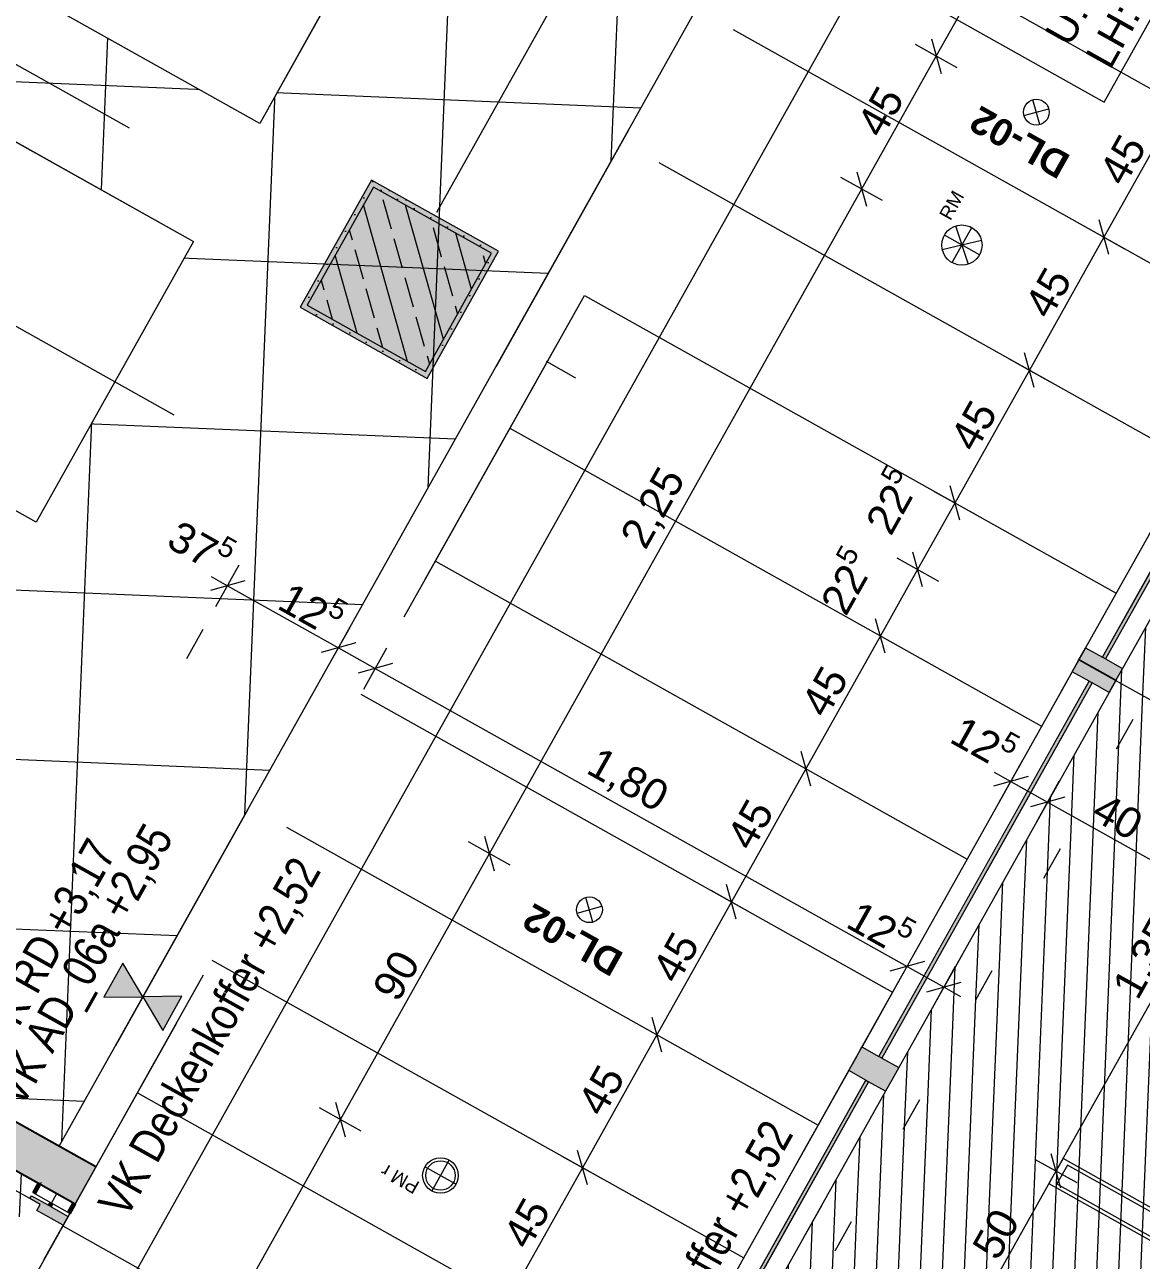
# Model space of a CAD drawing. Header units: metres. Extents: x -27.1 to 50.1, y 105.7 to 163.4.
# Drawn here: x -12.523 to -9.225, y 121.653 to 125.302 of the extents above; entities that cross this region are included whole.
import ezdxf

# ---------------------------------------------------------------- set-up
doc = ezdxf.new("R2010")
doc.units = ezdxf.units.M
doc.header["$MEASUREMENT"] = 0
for name, pattern in [('Punktlinie_ eng', [0.00075, 0, -0.00075]), ('Strichlinie-über-Schnitt', [0.0023, 0.0008, -0.0015]), ('Strichpunktlinie', [0.006703, 0.003528, -0.001764, 0, -0.001411]), ('Wipeout_Contour', [1, 0, -1])]:
    doc.linetypes.add(name, pattern=pattern)
for name, color, linetype in [('00  Raster', 7, 'Continuous'), ('10  Stützen', 7, 'Continuous'), ('10  Stützen_Schnittschraffur', 7, 'Continuous'), ('10  Treppen + Rampen', 7, 'Continuous'), ('20  Decke Abhangdecke', 7, 'Continuous'), ('20  Decke Abhangdecke_Deckschraffur', 7, 'Continuous'), ('20  Deckensegel', 7, 'Continuous'), ('20  Deckenspiegel + Einbauten', 7, 'Continuous'), ('20  Wand Leichtbau', 7, 'Continuous'), ('40  Bemaßung 1_ 50 Deckenspiegel', 7, 'Continuous'), ('40 Text Ausbau 1_50 Deckenspiegel', 7, 'Continuous'), ('50 NUF - Raumstempel MIETERAUSBAU', 7, 'Continuous'), ('Neubau_20  Decke Abhangdecke', 7, 'Continuous'), ('Neubau_20  Decke Abhangdecke_Deckschraffur', 7, 'Continuous'), ('Neubau_20  Deckenspiegel + Einbauten', 7, 'Continuous'), ('Neubau_20 Wand Leichtbau MIETERAUSBAU', 7, 'Continuous'), ('Neubau_20 Wand Leichtbau MIETERAUSBAU_Deckschraffur', 7, 'Continuous'), ('Neubau_20 Wand Leichtbau MIETERAUSBAU_Fenster', 7, 'Continuous'), ('Neubau_20 Wand Leichtbau MIETERAUSBAU_Schnittschraffur', 7, 'Continuous'), ('Neubau_20 Wand Leichtbau MIETERAUSBAU_Tür', 7, 'Continuous'), ('Neubau_40  Bemaßung 1_ 50 Deckenspiegel', 7, 'Continuous'), ('Neubau_40 Text Ausbau 1_50 Deckenspiegel', 7, 'Continuous'), ('Neubau_50 NUF - Raumstempel MIETERAUSBAU', 7, 'Continuous')]:
    doc.layers.add(name, color=color, linetype=linetype)
doc.styles.add('ERSTELLTER_STIL_1', font='arial.ttf')
doc.styles.add('ERSTELLTER_STIL_2', font='arial.ttf')
doc.styles.add('ERSTELLTER_STIL_3', font='')
doc.styles.get('ERSTELLTER_STIL_3').set_extended_font_data('Arial Narrow')
pattern_1 = [(87.605446, (0, 0), (-0.06494324, 0.002715745), [])]

# ---------------------------------------------------------------- blocks, each defined once
blk = doc.blocks.new('*X68', base_point=(-0.1628, 98.0075))
at = {"layer": 'Neubau_20 Wand Leichtbau MIETERAUSBAU_Schnittschraffur', "linetype": 'Continuous', "lineweight": 13, "true_color": 0x000100}
blk.add_hatch(color=98, dxfattribs=at).paths.add_polyline_path([(-12.3961, 121.795), (-12.3892, 121.7911), (-12.3733, 121.8195), (-12.3803, 121.8234)])
blk = doc.blocks.new('*X70', base_point=(-0.1628, 98.0075))
at = {"layer": 'Neubau_20 Wand Leichtbau MIETERAUSBAU_Schnittschraffur', "linetype": 'Continuous', "lineweight": 13, "true_color": 0x000100}
blk.add_hatch(color=98, dxfattribs=at).paths.add_polyline_path([(-12.4982, 121.8522), (-12.4912, 121.8483), (-12.4753, 121.8767), (-12.4823, 121.8806)])

msp = doc.modelspace()

# ---------------------------------------------------------------- hatches: boundary and pattern name
at = {"layer": '10  Stützen_Schnittschraffur', "linetype": 'Continuous', "lineweight": 0, "true_color": 0xffffff}
h = msp.add_hatch(color=7, dxfattribs=at)
h.paths.add_polyline_path([(-11.709, 124.4677), (-11.3339, 124.2575), (-11.1237, 124.6326), (-11.4988, 124.8428)])
h.paths.add_polyline_path([(-11.6886, 124.4735), (-11.4931, 124.8224), (-11.1441, 124.6269), (-11.3396, 124.2779)], flags=0)
at = {"layer": '10  Stützen_Schnittschraffur', "linetype": 'Continuous', "lineweight": 13, "true_color": 0x000100}
h = msp.add_hatch(dxfattribs=at)
h.set_pattern_fill('Gips_0001', color=98, style=0, pattern_type=2)
h.set_pattern_definition([(87.605446, (0, 0), (-0.02497817, 0.001044517), [0, -0.025])])
h.paths.add_polyline_path([(-11.709, 124.4677), (-11.3339, 124.2575), (-11.1237, 124.6326), (-11.4988, 124.8428)])
h.paths.add_polyline_path([(-11.6886, 124.4735), (-11.4931, 124.8224), (-11.1441, 124.6269), (-11.3396, 124.2779)], flags=0)
at = {"layer": '10  Stützen_Schnittschraffur', "linetype": 'Continuous', "lineweight": 0, "true_color": 0xffffff}
msp.add_hatch(color=7, dxfattribs=at).paths.add_polyline_path([(-11.3396, 124.2779), (-11.1441, 124.6269), (-11.4931, 124.8224), (-11.6886, 124.4735)])
at = {"layer": '10  Stützen_Schnittschraffur', "linetype": 'Continuous', "lineweight": 13, "true_color": 0x000100}
h = msp.add_hatch(dxfattribs=at)
h.set_pattern_fill('Beton__Stahlbeton_0001', color=98, style=0, pattern_type=2)
h.set_pattern_definition([(285.738, (-11.68858, 124.47346), (0.115501, 0.032549), []), (285.738, (-11.74634, 124.45718), (0.115501, 0.032549), [0.09, -0.03])])
h.paths.add_polyline_path([(-11.3396, 124.2779), (-11.1441, 124.6269), (-11.4931, 124.8224), (-11.6886, 124.4735)])
at = {"layer": 'Neubau_20  Decke Abhangdecke_Deckschraffur', "linetype": 'Continuous', "lineweight": 18, "true_color": 0xdcff15}
h = msp.add_hatch(dxfattribs=at)
h.set_pattern_fill('Bauliche_Anlagen__geplan_55', color=60, style=0, pattern_type=2)
h.set_pattern_definition([(87.60545, (0, 0), (-0.4995634, 0.0208903), []), (177.60545, (0, 0), (0.0208903, 0.4995634), [])])
h.paths.add_polyline_path([(-18.5789, 125.4226), (-16.3631, 124.1811), (-16.3557, 124.1941), (-12.4212, 121.9896), (-7.1238, 131.4442), (-9.1608, 132.5855), (-10.5172, 130.1646), (-14.1028, 132.1736), (-14.1773, 132.0406), (-14.5524, 132.2508), (-14.4596, 132.4165), (-14.6122, 132.5021)])
at = {"layer": 'Neubau_20  Decke Abhangdecke_Deckschraffur', "linetype": 'Continuous', "lineweight": 18, "true_color": 0xffd5aa}
h = msp.add_hatch(dxfattribs=at)
h.set_pattern_fill('Mauerwerk_0001', color=41, style=0, pattern_type=2)
h.set_pattern_definition(pattern_1)
h.paths.add_polyline_path([(-8.507, 124.7815), (-11.9098, 118.7084), (-7.6128, 116.3019), (-7.5387, 116.4341), (-7.1636, 116.2239), (-4.7342, 120.5597), (-5.1093, 120.7699), (-4.8992, 121.145), (-4.524, 120.9348), (-3.786, 122.2521), (-8.4581, 124.8688)])
h.paths.add_polyline_path([(-7.6516, 116.4372), (-11.7737, 118.7468), (-8.4198, 124.7327), (-4.2977, 122.4231)], flags=0)
h = msp.add_hatch(dxfattribs=at)
h.set_pattern_fill('Mauerwerk_0001', color=41, style=0, pattern_type=2)
h.set_pattern_definition(pattern_1)
h.paths.add_polyline_path([(-8.4198, 124.7327), (-11.7737, 118.7468), (-7.6516, 116.4372), (-4.2977, 122.4231)])
h = msp.add_hatch(dxfattribs=at)
h.set_pattern_fill('Mauerwerk_0001', color=41, style=0, pattern_type=2)
h.set_pattern_definition(pattern_1)
h.paths.add_polyline_path([(-20.6835, 116.2452), (-20.7323, 116.158), (-20.6451, 116.1091), (-16.8938, 114.0072), (-16.8449, 114.0945), (-12.5312, 121.7933), (-12.4823, 121.8806), (-12.5696, 121.9294), (-16.2336, 123.9824), (-16.3209, 124.0313)])
h.paths.add_polyline_path([(-16.9321, 114.1433), (-20.5962, 116.1963), (-16.2825, 123.8952), (-12.6184, 121.8422), (-13.662, 119.9796), (-14.1767, 120.268), (-14.4847, 119.7184), (-13.97, 119.43)], flags=0)
h.paths.add_polyline_path([(-14.3485, 119.7568), (-14.1384, 120.1319), (-13.7632, 119.9217), (-13.9734, 119.5466)], flags=0)
at = {"layer": 'Neubau_20 Wand Leichtbau MIETERAUSBAU_Schnittschraffur', "linetype": 'Continuous', "lineweight": 18}
for points in [[(-12.3122, 121.9285), (-16.3427, 124.1868), (-16.4038, 124.0778), (-12.4823, 121.8806)], [(-12.3803, 121.8234), (-12.3231, 121.9255), (-12.3973, 121.9045), (-12.4278, 121.85)], [(-12.3231, 121.9255), (-12.3803, 121.8234), (-12.3733, 121.8195), (-12.3122, 121.9285)], [(-12.4714, 121.8836), (-12.4823, 121.8806), (-12.4753, 121.8767)], [(-12.4278, 121.85), (-12.3973, 121.9045), (-12.4714, 121.8836), (-12.4753, 121.8767)]]:
    msp.add_hatch(color=9, dxfattribs=at).paths.add_polyline_path(points)
at = {"layer": 'Neubau_20 Wand Leichtbau MIETERAUSBAU_Schnittschraffur', "linetype": 'Continuous', "lineweight": 0, "true_color": 0xffffff}
for points in [[(-12.4982, 121.8522), (-12.4912, 121.8483), (-12.4753, 121.8767), (-12.4823, 121.8806)], [(-12.4087, 121.7562), (-12.3941, 121.7824), (-12.4442, 121.8105), (-12.4529, 121.8154), (-12.5031, 121.8435), (-12.508, 121.8348), (-12.4775, 121.8177), (-12.4872, 121.8002)], [(-12.4442, 121.8105), (-12.4393, 121.8192), (-12.4481, 121.8241), (-12.4529, 121.8154)], [(-12.3961, 121.795), (-12.3892, 121.7911), (-12.3733, 121.8195), (-12.3803, 121.8234)]]:
    msp.add_hatch(color=7, dxfattribs=at).paths.add_polyline_path(points)
at = {"layer": 'Neubau_40 Text Ausbau 1_50 Deckenspiegel', "linetype": 'Continuous', "lineweight": 0, "true_color": 0xffffff}
for points in [[(-12.1738, 122.4312), (-12.2328, 122.5304), (-12.2892, 122.4297)], [(-12.1738, 122.4312), (-12.1147, 122.3319), (-12.0583, 122.4327)]]:
    msp.add_hatch(color=7, dxfattribs=at).paths.add_polyline_path(points)

# ---------------------------------------------------------------- linework, layer by layer
at = {"layer": '10  Stützen', "color": 7, "linetype": 'Continuous', "lineweight": 13, "ltscale": 1000, "flags": 128}
for points in [[(-11.709, 124.4677), (-11.3339, 124.2575), (-11.1237, 124.6326), (-11.4988, 124.8428)], [(-11.3396, 124.2779), (-11.1441, 124.6269), (-11.4931, 124.8224), (-11.6886, 124.4735)]]:
    msp.add_lwpolyline(points, close=True, dxfattribs=at)
at = {"layer": '20  Wand Leichtbau', "color": 7, "linetype": 'Strichlinie-über-Schnitt', "lineweight": 18, "ltscale": 1000, "flags": 128}
for points in [[(-8.4912, 129.0037), (-13.7593, 119.6014)], [(-8.4912, 129.0037), (-13.7593, 119.6014)], [(-13.6503, 119.5403), (-8.3822, 128.9426)], [(-13.5892, 119.6494), (-8.3822, 128.9426)], [(-6.8241, 128.0409), (-12.0494, 118.715)], [(-11.9403, 118.6539), (-6.715, 127.9798)]]:
    msp.add_lwpolyline(points, dxfattribs=at)
at = {"layer": '40  Bemaßung 1_ 50 Deckenspiegel', "color": 7, "linetype": 'Continuous', "lineweight": 13, "ltscale": 1000}
for p, q in [((-16.5634, 113.8221), (-8.1731, 128.7968)), ((-9.8309, 125.2093), (-8.5111, 127.5647)), ((-9.7695, 125.1749), (-9.8922, 125.2437)), ((-9.8452, 125.2603), (-9.8165, 125.1582)), ((-10.0508, 124.8167), (-9.8309, 125.2093)), ((-9.9895, 124.7823), (-10.1122, 124.8511)), ((-10.0652, 124.8678), (-10.0364, 124.7657)), ((-11.9578, 123.5838), (-11.8891, 123.7064)), ((-11.9725, 123.6726), (-11.9235, 123.6451)), ((-11.8724, 123.6595), (-11.9745, 123.6307)), ((-11.9235, 123.6451), (-11.5963, 123.4618)), ((-11.6307, 123.4005), (-11.562, 123.5231)), ((-11.5453, 123.4762), (-11.6474, 123.4474)), ((-11.5963, 123.4618), (-11.4873, 123.4007)), ((-11.5217, 123.3394), (-11.4529, 123.462)), ((-11.4363, 123.4151), (-11.5383, 123.3863)), ((-11.165, 122.9049), (-11.1362, 122.8028)), ((-11.0893, 122.8195), (-11.212, 122.8882)), ((-11.5906, 122.0687), (-11.1506, 122.8538)), ((-11.5292, 122.0343), (-11.6519, 122.103)), ((-11.6049, 122.1197), (-11.5762, 122.0176)), ((-12.4704, 120.4984), (-11.5906, 122.0687)), ((-9.4629, 121.8654), (-9.4917, 121.9675)), ((-9.4773, 121.9164), (-9.7219, 121.4799)), ((-9.5386, 121.9508), (-9.416, 121.8821))]:
    msp.add_line(p, q, dxfattribs=at)
at = {"layer": 'Neubau_20  Decke Abhangdecke', "color": 7, "linetype": 'Continuous', "lineweight": 13, "ltscale": 1000, "flags": 128}
msp.add_lwpolyline([(-18.5789, 125.4226), (-16.3631, 124.1811), (-16.3557, 124.1941), (-12.4212, 121.9896), (-7.1238, 131.4442), (-9.1608, 132.5855), (-10.5172, 130.1646), (-14.1028, 132.1736), (-14.1773, 132.0406), (-14.5524, 132.2508), (-14.4596, 132.4165), (-14.6122, 132.5021)], close=True, dxfattribs=at)
at = {"layer": 'Neubau_20  Decke Abhangdecke', "color": 7, "linetype": 'Punktlinie_ eng', "lineweight": 13, "ltscale": 1000, "flags": 128}
for points in [[(-8.507, 124.7815), (-11.9098, 118.7084), (-7.6128, 116.3019), (-7.5387, 116.4341), (-7.1636, 116.2239), (-4.7342, 120.5597), (-5.1093, 120.7699), (-4.8992, 121.145), (-4.524, 120.9348), (-3.786, 122.2521), (-8.4581, 124.8688)], [(-7.6516, 116.4372), (-11.7737, 118.7468), (-8.4198, 124.7327), (-4.2977, 122.4231)], [(-8.4198, 124.7327), (-11.7737, 118.7468), (-7.6516, 116.4372), (-4.2977, 122.4231)], [(-20.6835, 116.2452), (-20.7323, 116.158), (-20.6451, 116.1091), (-16.8938, 114.0072), (-16.8449, 114.0945), (-12.5312, 121.7933), (-12.4823, 121.8806), (-12.5696, 121.9294), (-16.2336, 123.9824), (-16.3209, 124.0313)]]:
    msp.add_lwpolyline(points, close=True, dxfattribs=at)
at = {"layer": 'Neubau_20  Deckenspiegel + Einbauten', "color": 7, "linetype": 'Continuous', "lineweight": 13, "ltscale": 1000}
for p, q in [((-9.5717, 125.0333), (-9.4985, 125.0539)), ((-9.5248, 125.007), (-9.5455, 125.0801)), ((-9.7841, 124.5992), (-9.726, 124.7028)), ((-9.7736, 124.7075), (-9.7366, 124.5945)), ((-9.6973, 124.6647), (-9.8129, 124.6373)), ((-9.7033, 124.622), (-9.8069, 124.68)), ((-10.8445, 122.6516), (-10.8652, 122.7247)), ((-10.8915, 122.6778), (-10.8183, 122.6984)), ((-11.2492, 121.8774), (-11.3408, 121.9287)), ((-11.3206, 121.8573), (-11.2693, 121.9489))]:
    msp.add_line(p, q, dxfattribs=at)
at = {"layer": 'Neubau_20  Deckenspiegel + Einbauten', "color": 7, "linetype": 'Continuous', "lineweight": 13, "ltscale": 1000, "flags": 128}
for points in [[(-9.4981, 121.8794), (-5.899, 119.8619), (-5.8574, 119.936), (-9.4565, 121.9535)], [(-9.4746, 121.8782), (-5.9122, 119.8813), (-5.8809, 119.9371), (-9.4433, 121.9341)]]:
    msp.add_lwpolyline(points, close=True, dxfattribs=at)
at = {"layer": 'Neubau_20  Deckenspiegel + Einbauten', "color": 7, "linetype": 'Continuous', "lineweight": 13, "ltscale": 1000}
for centre, radius in [((-9.5351, 125.0436), 0.038), ((-9.7551, 124.651), 0.0594), ((-10.8549, 122.6881), 0.038), ((-11.295, 121.9031), 0.0525), ((-11.295, 121.9031), 0.0435)]:
    msp.add_circle(centre, radius, dxfattribs=at)
at = {"layer": 'Neubau_20 Wand Leichtbau MIETERAUSBAU', "color": 7, "linetype": 'Continuous', "lineweight": 25, "ltscale": 1000}
for p, q in [((-12.4823, 121.8806), (-12.4753, 121.8767)), ((-12.4823, 121.8806), (-12.4753, 121.8767)), ((-12.4753, 121.8767), (-12.4278, 121.85)), ((-12.4753, 121.8767), (-12.4278, 121.85)), ((-12.4278, 121.85), (-12.3803, 121.8234)), ((-12.4278, 121.85), (-12.3803, 121.8234)), ((-12.3803, 121.8234), (-12.3733, 121.8195)), ((-12.3803, 121.8234), (-12.3733, 121.8195))]:
    msp.add_line(p, q, dxfattribs=at)
at = {"layer": 'Neubau_20 Wand Leichtbau MIETERAUSBAU', "color": 7, "linetype": 'Continuous', "lineweight": 13, "ltscale": 1000}
for p, q in [((-12.4912, 121.8483), (-12.4982, 121.8522)), ((-12.4912, 121.8483), (-12.4753, 121.8767)), ((-12.4437, 121.8217), (-12.4912, 121.8483)), ((-12.4437, 121.8217), (-12.4278, 121.85)), ((-12.3961, 121.795), (-12.4437, 121.8217)), ((-12.3961, 121.795), (-12.3803, 121.8234)), ((-12.3892, 121.7911), (-12.3961, 121.795))]:
    msp.add_line(p, q, dxfattribs=at)
at = {"layer": 'Neubau_20 Wand Leichtbau MIETERAUSBAU', "color": 7, "linetype": 'Continuous', "lineweight": 25, "ltscale": 1000, "flags": 128}
for points in [[(-12.3122, 121.9285), (-16.3427, 124.1868)], [(-16.4038, 124.0778), (-12.4823, 121.8806)]]:
    msp.add_lwpolyline(points, dxfattribs=at)
at = {"layer": 'Neubau_20 Wand Leichtbau MIETERAUSBAU', "color": 7, "linetype": 'Continuous', "lineweight": 35, "ltscale": 1000, "flags": 128}
for points in [[(-9.4094, 123.4268), (-9.4098, 123.4259)], [(-9.3008, 123.3648), (-9.3003, 123.3657)], [(-12.4823, 121.8806), (-12.4982, 121.8522)], [(-12.3892, 121.7911), (-12.3733, 121.8195)]]:
    msp.add_lwpolyline(points, dxfattribs=at)
at = {"layer": 'Neubau_20 Wand Leichtbau MIETERAUSBAU', "color": 7, "linetype": 'Continuous', "lineweight": 13, "ltscale": 1000, "flags": 128}
msp.add_lwpolyline([(-12.3122, 121.9285), (-12.3733, 121.8195)], dxfattribs=at)
at = {"layer": 'Neubau_20 Wand Leichtbau MIETERAUSBAU_Fenster', "color": 7, "linetype": 'Punktlinie_ eng', "lineweight": 18, "ltscale": 1000}
msp.add_line((-9.3003, 123.3657), (-9.3073, 123.3696), dxfattribs=at)
at = {"layer": 'Neubau_20 Wand Leichtbau MIETERAUSBAU_Fenster', "color": 7, "linetype": 'Continuous', "lineweight": 13, "ltscale": 1000}
msp.add_line((-9.3003, 123.3657), (-9.3073, 123.3696), dxfattribs=at)
at = {"layer": 'Neubau_20 Wand Leichtbau MIETERAUSBAU_Tür', "color": 7, "linetype": 'Continuous', "lineweight": 18, "ltscale": 1000}
for p, q in [((-12.508, 121.8348), (-13.4545, 122.3651)), ((-12.508, 121.8348), (-12.5031, 121.8435)), ((-12.5031, 121.8435), (-12.4529, 121.8154)), ((-12.4775, 121.8177), (-12.508, 121.8348)), ((-12.4872, 121.8002), (-12.4775, 121.8177)), ((-12.4529, 121.8154), (-12.4481, 121.8241)), ((-12.4393, 121.8192), (-12.4529, 121.8154)), ((-12.4442, 121.8105), (-12.4529, 121.8154)), ((-12.4481, 121.8241), (-12.4393, 121.8192)), ((-12.4481, 121.8241), (-12.4442, 121.8105)), ((-12.4393, 121.8192), (-12.4442, 121.8105)), ((-12.4442, 121.8105), (-12.3941, 121.7824)), ((-12.4087, 121.7562), (-12.4872, 121.8002)), ((-12.3941, 121.7824), (-12.4087, 121.7562))]:
    msp.add_line(p, q, dxfattribs=at)
at = {"layer": 'Neubau_20 Wand Leichtbau MIETERAUSBAU_Tür', "color": 7, "linetype": 'Continuous', "lineweight": 13, "ltscale": 1000}
for p, q in [((-12.4912, 121.8483), (-12.4982, 121.8522)), ((-12.4912, 121.8483), (-12.4982, 121.8522)), ((-12.4437, 121.8217), (-12.4912, 121.8483)), ((-12.4437, 121.8217), (-12.4912, 121.8483)), ((-12.3961, 121.795), (-12.4437, 121.8217)), ((-12.3961, 121.795), (-12.4437, 121.8217)), ((-12.3892, 121.7911), (-12.3961, 121.795)), ((-12.3892, 121.7911), (-12.3961, 121.795))]:
    msp.add_line(p, q, dxfattribs=at)
at = {"layer": 'Neubau_40  Bemaßung 1_ 50 Deckenspiegel', "color": 7, "linetype": 'Continuous', "lineweight": 13, "ltscale": 1000}
for p, q in [((-9.1158, 125.067), (-9.3357, 124.6744)), ((-9.3213, 124.6233), (-9.3501, 124.7254)), ((-9.3971, 124.7087), (-9.2744, 124.64)), ((-9.3357, 124.6744), (-9.5557, 124.2818)), ((-9.5413, 124.2308), (-9.5701, 124.3328)), ((-9.617, 124.3162), (-9.4943, 124.2474)), ((-9.5557, 124.2818), (-9.7756, 123.8892)), ((-9.837, 123.9236), (-9.7143, 123.8549)), ((-9.7613, 123.8382), (-9.79, 123.9403)), ((-9.7756, 123.8892), (-9.8858, 123.6927)), ((-9.8714, 123.6416), (-9.9002, 123.7437)), ((-9.9471, 123.7271), (-9.8244, 123.6583)), ((-9.8858, 123.6927), (-9.9956, 123.4966)), ((-10.057, 123.531), (-9.9343, 123.4623)), ((-9.9812, 123.4456), (-10.01, 123.5477)), ((-9.9956, 123.4966), (-10.2156, 123.1041)), ((-10.2769, 123.1384), (-10.1542, 123.0697)), ((-10.2012, 123.053), (-10.23, 123.1551)), ((-10.2156, 123.1041), (-10.4355, 122.7115)), ((-10.4212, 122.6604), (-10.4499, 122.7625)), ((-10.4969, 122.7459), (-10.3742, 122.6771)), ((-10.4355, 122.7115), (-10.6555, 122.3189)), ((-10.6411, 122.2679), (-10.6699, 122.37)), ((-10.6555, 122.3189), (-10.8755, 121.9263)), ((-10.7168, 122.3533), (-10.5942, 122.2845)), ((-10.9368, 121.9607), (-10.8141, 121.892)), ((-10.8611, 121.8753), (-10.8898, 121.9774)), ((-10.8755, 121.9263), (-11.0954, 121.5338))]:
    msp.add_line(p, q, dxfattribs=at)
at = {"layer": 'Neubau_40 Text Ausbau 1_50 Deckenspiegel', "color": 7, "linetype": 'Continuous', "lineweight": 18, "ltscale": 1000, "flags": 128}
for points in [[(-12.1738, 122.4312), (-12.2328, 122.5304), (-12.2892, 122.4297)], [(-12.1738, 122.4312), (-12.1147, 122.3319), (-12.0583, 122.4327)]]:
    msp.add_lwpolyline(points, close=True, dxfattribs=at)
at = {"layer": 'Neubau_50 NUF - Raumstempel MIETERAUSBAU', "color": 7, "linetype": 'Continuous', "lineweight": 13, "ltscale": 1000}
for p, q in [((-9.3346, 125.0736), (-8.8619, 125.9172)), ((-9.9686, 125.4289), (-9.3346, 125.0736))]:
    msp.add_line(p, q, dxfattribs=at)

# ---------------------------------------------------------------- block references
at = {"layer": '10  Treppen + Rampen', "color": 7, "linetype": 'Continuous', "lineweight": 13, "ltscale": 1000}
for name in ['*X70', '*X68']:
    msp.add_blockref(name, (-0.1628, 98.0075), dxfattribs=at)

# ---------------------------------------------------------------- texts
at = {"layer": '20  Deckenspiegel + Einbauten', "color": 7, "linetype": 'Continuous', "lineweight": 13}
for s, insert, char_height, attachment_point, rotation, style in [('\\A1;{\\pqc;\\fArial|b1|i0|c0|p38;DL-0\\fArial|b1|i0|c0|p38;2}', (-9.6047, 124.9194), 0.08, 2, 150.738, 'ERSTELLTER_STIL_2'), ('\\A1;{\\pql;\\fArial|b0|i0|c0|p38;R\\fArial|b0|i0|c0|p38;M}', (-9.8241, 124.7406), 0.04, 1, 60.738, 'ERSTELLTER_STIL_1'), ('\\A1;{\\pqc;\\fArial|b1|i0|c0|p38;DL-0\\fArial|b1|i0|c0|p38;2}', (-10.9244, 122.564), 0.08, 2, 150.738, 'ERSTELLTER_STIL_2'), ('\\A1;{\\pql;\\fArial|b0|i0|c0|p38;PM\\fArial|b0|i0|c0|p38; r}', (-11.3729, 121.8468), 0.04, 1, 150.738, 'ERSTELLTER_STIL_1')]:
    msp.add_mtext(s, dxfattribs=dict(at, insert=insert, char_height=char_height, attachment_point=attachment_point, rotation=rotation, style=style))
at = {"layer": '40  Bemaßung 1_ 50 Deckenspiegel', "color": 7, "linetype": 'Continuous', "lineweight": 13, "char_height": 0.09, "attachment_point": 7, "style": 'ERSTELLTER_STIL_1'}
for s, insert, width, rotation in [('\\A1;{\\pql;\\fArial|b0|i0|c0|p38;45}', (-9.9899, 124.9622), 0.136595, 60.738), ('\\A1;{\\pql;\\fArial|b0|i0|c0|p38;45}', (-9.2748, 124.8199), 0.136595, 60.738), ('\\A1;{\\pql;\\fArial|b0|i0|c0|p38;45}', (-9.4948, 124.4273), 0.136595, 60.738), ('\\A1;{\\pql;\\fArial|b0|i0|c0|p38;45}', (-9.7148, 124.0347), 0.136595, 60.738), ('\\A1;{\\pql;\\fArial|b0|i0|c0|p38;2,25}', (-10.675, 123.7396), 0.239452, 60.738), ('\\A1;{\\pql;\\fArial|b0|i0|c0|p38;45}', (-10.1547, 123.2496), 0.136595, 60.738), ('\\A1;{\\pql;\\fArial|b0|i0|c0|p38;1,80}', (-10.877, 123.0794), 0.239452, 330.738), ('\\A1;{\\pql;\\fArial|b0|i0|c0|p38;45}', (-10.3746, 122.857), 0.136595, 60.738), ('\\A1;{\\pql;\\fArial|b0|i0|c0|p38;1,35}', (-9.2218, 122.4093), 0.239452, 60.738), ('\\A1;{\\pql;\\fArial|b0|i0|c0|p38;45}', (-10.5946, 122.4644), 0.136595, 60.738), ('\\A1;{\\pql;\\fArial|b0|i0|c0|p38;90}', (-11.4197, 122.4105), 0.136595, 60.738), ('\\A1;{\\pql;\\fArial|b0|i0|c0|p38;45}', (-10.8146, 122.0718), 0.136595, 60.738), ('\\A1;{\\pql;\\fArial|b0|i0|c0|p38;45}', (-11.0345, 121.6793), 0.136595, 60.738), ('\\A1;{\\pql;\\fArial|b0|i0|c0|p38;50}', (-9.6487, 121.6474), 0.136595, 60.738)]:
    msp.add_mtext(s, dxfattribs=dict(at, insert=insert, width=width, rotation=rotation))
for s, insert, rotation in [('\\A1;{\\pql;\\fArial|b0|i0|c0|p38;22\\fArial|b0|i0|c0|p38;\\A1{\\H.66x;\\S5^  ;}}', (-9.942, 123.7758), 60.738), ('\\A1;{\\pql;\\fArial|b0|i0|c0|p38;22\\fArial|b0|i0|c0|p38;\\A1{\\H.66x;\\S5^  ;}}', (-10.0748, 123.5388), 60.738), ('\\A1;{\\pql;\\fArial|b0|i0|c0|p38;12\\fArial|b0|i0|c0|p38;\\A1{\\H.66x;\\S5^  ;}}', (-11.7943, 123.5569), 330.738)]:
    msp.add_mtext(s, dxfattribs=dict(at, insert=insert, rotation=rotation))
at = {"layer": '40 Text Ausbau 1_50 Deckenspiegel', "color": 7, "linetype": 'Continuous', "lineweight": 18, "char_height": 0.1, "attachment_point": 4, "rotation": 60.738, "style": 'ERSTELLTER_STIL_3'}
for s, insert in [('\\A1;{\\pql;\\fArial Narrow|b0|i0|c0|p38;VK AD_06a +2,95}', (-12.562, 122.1173)), ('\\A1;{\\pql;\\fArial Narrow|b0|i0|c0|p38;UK RD +3,17}', (-12.616, 122.2867)), ('\\A1;{\\pql;\\fArial Narrow|b0|i0|c0|p38;VK Deckenkoffer +2,52}', (-12.2583, 121.7931))]:
    msp.add_mtext(s, dxfattribs=dict(at, insert=insert))
at = {"layer": '50 NUF - Raumstempel MIETERAUSBAU', "color": 7, "linetype": 'Continuous', "lineweight": 18, "char_height": 0.0875, "attachment_point": 1, "rotation": 60.738, "style": 'ERSTELLTER_STIL_1'}
for s, insert in [('\\A1;{\\pqj;\\pt0;\\fArial|b0|i0|c0|p38;U: }', (-9.5138, 125.2754)), ('\\A1;{\\pqj;\\pt0;\\fArial|b0|i0|c0|p38;LH: }', (-9.3939, 125.2081))]:
    msp.add_mtext(s, dxfattribs=dict(at, insert=insert))

# ---------------------------------------------------------------- next in the draw order: wipeouts: each hides what was drawn before it
at = {"color": 254, "linetype": 'Wipeout_Contour', "lineweight": 0, "ltscale": 505.903639}
msp.add_wipeout([(-11.3644, 125.8393), (-12.9347, 126.7192), (-13.399, 125.8904), (-11.8287, 125.0106)], dxfattribs=at).dxf.layer = '20  Deckensegel'
at = {"color": 254, "linetype": 'Wipeout_Contour', "lineweight": 0, "ltscale": 496.270739}
msp.add_wipeout([(-9.0794, 124.0156), (-9.3898, 123.4617), (-9.3396, 123.4336), (-9.0293, 123.9875)], dxfattribs=at).dxf.layer = 'Neubau_20 Wand Leichtbau MIETERAUSBAU_Deckschraffur'

# ---------------------------------------------------------------- next in the draw order: linework, layer by layer
at = {"layer": '20  Deckensegel', "color": 7, "linetype": 'Continuous', "lineweight": 18, "ltscale": 1000}
for p, q in [((-11.8287, 125.0106), (-13.399, 125.8904)), ((-11.3644, 125.8393), (-11.8287, 125.0106))]:
    msp.add_line(p, q, dxfattribs=at)
at = {"layer": '20  Deckensegel', "color": 7, "linetype": 'Continuous', "lineweight": 18, "ltscale": 1000, "flags": 128}
msp.add_lwpolyline([(-11.3644, 125.8393), (-11.8287, 125.0106), (-13.399, 125.8904), (-12.9347, 126.7192)], close=True, dxfattribs=at)
at = {"layer": 'Neubau_20 Wand Leichtbau MIETERAUSBAU_Fenster', "color": 7, "linetype": 'Continuous', "lineweight": 18, "ltscale": 1000}
msp.add_line((-9.4094, 123.4268), (-9.3898, 123.4617), dxfattribs=at)
at = {"layer": 'Neubau_20 Wand Leichtbau MIETERAUSBAU_Fenster', "color": 7, "linetype": 'Punktlinie_ eng', "lineweight": 18, "ltscale": 1000}
for p, q in [((-9.4098, 123.4259), (-9.4029, 123.422)), ((-9.4024, 123.4229), (-9.4094, 123.4268))]:
    msp.add_line(p, q, dxfattribs=at)
at = {"layer": 'Neubau_20 Wand Leichtbau MIETERAUSBAU_Fenster', "color": 7, "linetype": 'Continuous', "lineweight": 13, "ltscale": 1000}
for p, q in [((-9.4098, 123.4259), (-9.4029, 123.422)), ((-9.4098, 123.4259), (-9.4029, 123.422)), ((-9.4024, 123.4229), (-9.4094, 123.4268)), ((-9.4024, 123.4229), (-9.4094, 123.4268)), ((-9.3548, 123.3962), (-9.4024, 123.4229)), ((-9.3548, 123.3962), (-9.4024, 123.4229))]:
    msp.add_line(p, q, dxfattribs=at)

# ---------------------------------------------------------------- next in the draw order: wipeouts: each hides what was drawn before it
at = {"color": 254, "linetype": 'Wipeout_Contour', "lineweight": 0, "ltscale": 496.121695}
msp.add_wipeout([(-9.3309, 123.4287), (-9.2808, 123.4006), (-8.9704, 123.9545), (-9.0205, 123.9826)], dxfattribs=at).dxf.layer = 'Neubau_20 Wand Leichtbau MIETERAUSBAU_Deckschraffur'

# ---------------------------------------------------------------- next in the draw order: hatches: boundary and pattern name
at = {"layer": 'Neubau_20 Wand Leichtbau MIETERAUSBAU_Schnittschraffur', "linetype": 'Continuous', "lineweight": 0, "true_color": 0xffffff}
for points in [[(-8.7101, 124.5366), (-8.7189, 124.5415), (-9.3396, 123.4336), (-9.3309, 123.4287)], [(-9.2808, 123.4006), (-9.3898, 123.4617), (-9.4094, 123.4268), (-9.3003, 123.3657)]]:
    msp.add_hatch(color=7, dxfattribs=at).paths.add_polyline_path(points)

# ---------------------------------------------------------------- next in the draw order: linework, layer by layer
at = {"layer": 'Neubau_20 Wand Leichtbau MIETERAUSBAU_Fenster', "color": 7, "linetype": 'Continuous', "lineweight": 18, "ltscale": 1000}
for p, q in [((-9.3396, 123.4336), (-8.7189, 124.5415)), ((-8.7101, 124.5366), (-9.3309, 123.4287)), ((-9.0794, 124.0156), (-9.3898, 123.4617)), ((-8.9704, 123.9545), (-9.2808, 123.4006)), ((-9.3898, 123.4617), (-9.3396, 123.4336)), ((-9.3003, 123.3657), (-9.4094, 123.4268)), ((-9.3309, 123.4287), (-9.3396, 123.4336)), ((-9.3309, 123.4287), (-9.2808, 123.4006)), ((-9.2808, 123.4006), (-9.3003, 123.3657))]:
    msp.add_line(p, q, dxfattribs=at)
at = {"layer": 'Neubau_20 Wand Leichtbau MIETERAUSBAU_Fenster', "color": 7, "linetype": 'Punktlinie_ eng', "lineweight": 18, "ltscale": 1000}
msp.add_line((-9.3073, 123.3696), (-9.4024, 123.4229), dxfattribs=at)
at = {"layer": 'Neubau_20 Wand Leichtbau MIETERAUSBAU_Fenster', "color": 7, "linetype": 'Continuous', "lineweight": 13, "ltscale": 1000}
msp.add_line((-9.3073, 123.3696), (-9.3548, 123.3962), dxfattribs=at)
msp.add_line((-9.3073, 123.3696), (-9.3548, 123.3962), dxfattribs=at)

# ---------------------------------------------------------------- next in the draw order: wipeouts: each hides what was drawn before it
at = {"color": 254, "linetype": 'Wipeout_Contour', "lineweight": 0, "ltscale": 501.483387}
msp.add_wipeout([(-12.0242, 124.6616), (-13.5945, 125.5414), (-14.0589, 124.7126), (-12.4886, 123.8328)], dxfattribs=at).dxf.layer = '20  Deckensegel'

# ---------------------------------------------------------------- next in the draw order: linework, layer by layer
at = {"layer": '20  Deckensegel', "color": 7, "linetype": 'Continuous', "lineweight": 18, "ltscale": 1000}
for p, q in [((-13.5945, 125.5414), (-12.0242, 124.6616)), ((-12.4886, 123.8328), (-14.0589, 124.7126)), ((-12.0242, 124.6616), (-12.4886, 123.8328))]:
    msp.add_line(p, q, dxfattribs=at)
at = {"layer": '20  Deckensegel', "color": 6, "linetype": 'Strichpunktlinie', "lineweight": 18, "ltscale": 1000}
msp.add_line((-14.0012, 125.2248), (-12.0819, 124.1495), dxfattribs=at)
at = {"layer": '20  Deckensegel', "color": 7, "linetype": 'Continuous', "lineweight": 18, "ltscale": 1000, "flags": 128}
msp.add_lwpolyline([(-12.0242, 124.6616), (-12.4886, 123.8328), (-14.0589, 124.7126), (-13.5945, 125.5414)], close=True, dxfattribs=at)

# ---------------------------------------------------------------- next in the draw order: texts
at = {"layer": '40  Bemaßung 1_ 50 Deckenspiegel', "color": 7, "linetype": 'Continuous', "lineweight": 13, "insert": (-12.1217, 123.7397), "char_height": 0.09, "attachment_point": 7, "rotation": 330.738, "style": 'ERSTELLTER_STIL_1'}
msp.add_mtext('\\A1;{\\pql;\\fArial|b0|i0|c0|p38;37\\fArial|b0|i0|c0|p38;\\A1{\\H.66x;\\S5^  ;}}', dxfattribs=at)

# ---------------------------------------------------------------- next in the draw order: wipeouts: each hides what was drawn before it
at = {"color": 254, "linetype": 'Wipeout_Contour', "lineweight": 0, "ltscale": 493.885626}
msp.add_wipeout([(-9.7398, 122.8371), (-9.6896, 122.809), (-9.3792, 123.3629), (-9.4294, 123.391)], dxfattribs=at).dxf.layer = 'Neubau_20 Wand Leichtbau MIETERAUSBAU_Deckschraffur'

# ---------------------------------------------------------------- next in the draw order: linework, layer by layer
at = {"layer": 'Neubau_20 Wand Leichtbau MIETERAUSBAU_Fenster', "color": 7, "linetype": 'Continuous', "lineweight": 18, "ltscale": 1000}
msp.add_line((-9.4294, 123.391), (-9.4098, 123.4259), dxfattribs=at)
at = {"layer": 'Neubau_20 Wand Leichtbau MIETERAUSBAU_Fenster', "color": 7, "linetype": 'Continuous', "lineweight": 13, "ltscale": 1000}
msp.add_line((-9.4029, 123.422), (-9.3553, 123.3954), dxfattribs=at)
msp.add_line((-9.4029, 123.422), (-9.3553, 123.3954), dxfattribs=at)

# ---------------------------------------------------------------- next in the draw order: wipeouts: each hides what was drawn before it
at = {"color": 254, "linetype": 'Wipeout_Contour', "lineweight": 0, "ltscale": 493.735862}
msp.add_wipeout([(-9.3705, 123.358), (-9.6809, 122.8041), (-9.6307, 122.776), (-9.3203, 123.3299)], dxfattribs=at).dxf.layer = 'Neubau_20 Wand Leichtbau MIETERAUSBAU_Deckschraffur'

# ---------------------------------------------------------------- next in the draw order: hatches: boundary and pattern name
at = {"layer": 'Neubau_20 Wand Leichtbau MIETERAUSBAU_Schnittschraffur', "linetype": 'Continuous', "lineweight": 0, "true_color": 0xffffff}
msp.add_hatch(color=7, dxfattribs=at).paths.add_polyline_path([(-9.3008, 123.3648), (-9.4098, 123.4259), (-9.4294, 123.391), (-9.3203, 123.3299)])

# ---------------------------------------------------------------- next in the draw order: linework, layer by layer
at = {"layer": '40  Bemaßung 1_ 50 Deckenspiegel', "color": 7, "linetype": 'Continuous', "lineweight": 13, "ltscale": 1000}
for p, q in [((-9.6452, 123.0058), (-9.5765, 123.1285)), ((-9.6599, 123.0947), (-9.6108, 123.0672)), ((-8.8178, 123.0934), (-9.4773, 121.9164)), ((-9.5598, 123.0816), (-9.6619, 123.0528)), ((-9.6108, 123.0672), (-9.5018, 123.0061)), ((-9.5362, 122.9447), (-9.4674, 123.0674)), ((-9.4507, 123.0205), (-9.5528, 122.9917)), ((-9.5018, 123.0061), (-9.1528, 122.8106))]:
    msp.add_line(p, q, dxfattribs=at)
at = {"layer": 'Neubau_20 Wand Leichtbau MIETERAUSBAU_Fenster', "color": 7, "linetype": 'Continuous', "lineweight": 18, "ltscale": 1000}
for p, q in [((-9.4098, 123.4259), (-9.3008, 123.3648)), ((-9.3792, 123.3629), (-9.4294, 123.391)), ((-9.3792, 123.3629), (-9.3705, 123.358)), ((-9.3203, 123.3299), (-9.3705, 123.358)), ((-9.3008, 123.3648), (-9.3203, 123.3299))]:
    msp.add_line(p, q, dxfattribs=at)
at = {"layer": 'Neubau_20 Wand Leichtbau MIETERAUSBAU_Fenster', "color": 7, "linetype": 'Punktlinie_ eng', "lineweight": 18, "ltscale": 1000}
for p, q in [((-9.4029, 123.422), (-9.3078, 123.3687)), ((-9.3078, 123.3687), (-9.3008, 123.3648))]:
    msp.add_line(p, q, dxfattribs=at)
at = {"layer": 'Neubau_20 Wand Leichtbau MIETERAUSBAU_Fenster', "color": 7, "linetype": 'Continuous', "lineweight": 13, "ltscale": 1000}
for p, q in [((-9.3553, 123.3954), (-9.3078, 123.3687)), ((-9.3553, 123.3954), (-9.3078, 123.3687)), ((-9.3078, 123.3687), (-9.3008, 123.3648))]:
    msp.add_line(p, q, dxfattribs=at)

# ---------------------------------------------------------------- next in the draw order: texts
at = {"layer": '40  Bemaßung 1_ 50 Deckenspiegel', "color": 7, "linetype": 'Continuous', "lineweight": 13, "insert": (-9.8088, 123.1622), "char_height": 0.09, "attachment_point": 7, "rotation": 330.738, "style": 'ERSTELLTER_STIL_1'}
msp.add_mtext('\\A1;{\\pql;\\fArial|b0|i0|c0|p38;12\\fArial|b0|i0|c0|p38;\\A1{\\H.66x;\\S5^  ;}}', dxfattribs=at)
at = {"layer": '40  Bemaßung 1_ 50 Deckenspiegel', "color": 7, "linetype": 'Continuous', "lineweight": 13, "insert": (-9.3781, 122.9574), "char_height": 0.09, "width": 0.136595, "attachment_point": 7, "rotation": 330.738, "style": 'ERSTELLTER_STIL_1'}
msp.add_mtext('\\A1;{\\pql;\\fArial|b0|i0|c0|p38;40}', dxfattribs=at)

# ---------------------------------------------------------------- next in the draw order: wipeouts: each hides what was drawn before it
at = {"color": 254, "linetype": 'Wipeout_Contour', "lineweight": 0, "ltscale": 491.62414}
msp.add_wipeout([(-9.9913, 122.2501), (-9.9411, 122.222), (-9.6307, 122.776), (-9.6809, 122.8041)], dxfattribs=at).dxf.layer = 'Neubau_20 Wand Leichtbau MIETERAUSBAU_Deckschraffur'

# ---------------------------------------------------------------- next in the draw order: linework, layer by layer
at = {"layer": 'Neubau_20 Wand Leichtbau MIETERAUSBAU_Fenster', "color": 7, "linetype": 'Continuous', "lineweight": 18, "ltscale": 1000}
for p, q in [((-9.3203, 123.3299), (-9.6307, 122.776)), ((-9.9411, 122.222), (-9.9607, 122.1871))]:
    msp.add_line(p, q, dxfattribs=at)

# ---------------------------------------------------------------- next in the draw order: wipeouts: each hides what was drawn before it
at = {"color": 254, "linetype": 'Wipeout_Contour', "lineweight": 0, "ltscale": 491.774547}
msp.add_wipeout([(-9.7398, 122.8371), (-10.0502, 122.2831), (-10, 122.255), (-9.6896, 122.809)], dxfattribs=at).dxf.layer = 'Neubau_20 Wand Leichtbau MIETERAUSBAU_Deckschraffur'

# ---------------------------------------------------------------- next in the draw order: hatches: boundary and pattern name
at = {"layer": 'Neubau_20 Wand Leichtbau MIETERAUSBAU_Schnittschraffur', "linetype": 'Continuous', "lineweight": 0, "true_color": 0xffffff}
for points in [[(-9.3705, 123.358), (-9.3792, 123.3629), (-10, 122.255), (-9.9913, 122.2501)], [(-9.9411, 122.222), (-10.0502, 122.2831), (-10.0697, 122.2482), (-9.9607, 122.1871)]]:
    msp.add_hatch(color=7, dxfattribs=at).paths.add_polyline_path(points)

# ---------------------------------------------------------------- next in the draw order: linework, layer by layer
at = {"layer": '40  Bemaßung 1_ 50 Deckenspiegel', "color": 7, "linetype": 'Continuous', "lineweight": 13, "ltscale": 1000}
for p, q in [((-11.1506, 122.8538), (-10.0508, 124.8167)), ((-11.4873, 123.4007), (-9.917, 122.5208)), ((-9.9513, 122.4595), (-9.8826, 122.5822)), ((-9.8659, 122.5352), (-9.968, 122.5065)), ((-9.917, 122.5208), (-9.8079, 122.4597)), ((-9.8423, 122.3984), (-9.7735, 122.5211)), ((-9.859, 122.4454), (-9.7569, 122.4741)), ((-9.8079, 122.4597), (-9.7588, 122.4322))]:
    msp.add_line(p, q, dxfattribs=at)
at = {"layer": 'Neubau_20 Wand Leichtbau MIETERAUSBAU_Fenster', "color": 7, "linetype": 'Continuous', "lineweight": 18, "ltscale": 1000}
for p, q in [((-9.4294, 123.391), (-9.7398, 122.8371)), ((-10, 122.255), (-9.3792, 123.3629)), ((-9.3705, 123.358), (-9.9913, 122.2501)), ((-9.7398, 122.8371), (-10.0502, 122.2831)), ((-9.6307, 122.776), (-9.9411, 122.222)), ((-10.0697, 122.2482), (-10.0502, 122.2831)), ((-10.0502, 122.2831), (-10, 122.255)), ((-9.9913, 122.2501), (-10, 122.255)), ((-9.9913, 122.2501), (-9.9411, 122.222))]:
    msp.add_line(p, q, dxfattribs=at)

# ---------------------------------------------------------------- next in the draw order: texts
at = {"layer": '40  Bemaßung 1_ 50 Deckenspiegel', "color": 7, "linetype": 'Continuous', "lineweight": 13, "insert": (-10.1149, 122.6159), "char_height": 0.09, "attachment_point": 7, "rotation": 330.738, "style": 'ERSTELLTER_STIL_1'}
msp.add_mtext('\\A1;{\\pql;\\fArial|b0|i0|c0|p38;12\\fArial|b0|i0|c0|p38;\\A1{\\H.66x;\\S5^  ;}}', dxfattribs=at)

# ---------------------------------------------------------------- next in the draw order: wipeouts: each hides what was drawn before it
at = {"color": 254, "linetype": 'Wipeout_Contour', "lineweight": 0, "ltscale": 489.251249}
msp.add_wipeout([(-10.0304, 122.1803), (-10.3408, 121.6263), (-10.2906, 121.5982), (-9.9802, 122.1522)], dxfattribs=at).dxf.layer = 'Neubau_20 Wand Leichtbau MIETERAUSBAU_Deckschraffur'

# ---------------------------------------------------------------- next in the draw order: linework, layer by layer
at = {"layer": 'Neubau_20 Wand Leichtbau MIETERAUSBAU_Fenster', "color": 7, "linetype": 'Continuous', "lineweight": 18, "ltscale": 1000}
msp.add_line((-9.9607, 122.1871), (-9.9802, 122.1522), dxfattribs=at)

# ---------------------------------------------------------------- next in the draw order: wipeouts: each hides what was drawn before it
at = {"color": 254, "linetype": 'Wipeout_Contour', "lineweight": 0, "ltscale": 489.402385}
msp.add_wipeout([(-10.3997, 121.6593), (-10.3495, 121.6312), (-10.0391, 122.1852), (-10.0893, 122.2133)], dxfattribs=at).dxf.layer = 'Neubau_20 Wand Leichtbau MIETERAUSBAU_Deckschraffur'

# ---------------------------------------------------------------- next in the draw order: hatches: boundary and pattern name
at = {"layer": 'Neubau_20 Wand Leichtbau MIETERAUSBAU_Schnittschraffur', "linetype": 'Continuous', "lineweight": 0, "true_color": 0xffffff}
msp.add_hatch(color=7, dxfattribs=at).paths.add_polyline_path([(-9.9607, 122.1871), (-10.0697, 122.2482), (-10.0893, 122.2133), (-9.9802, 122.1522)])

# ---------------------------------------------------------------- next in the draw order: linework, layer by layer
at = {"layer": 'Neubau_20 Wand Leichtbau MIETERAUSBAU_Fenster', "color": 7, "linetype": 'Continuous', "lineweight": 18, "ltscale": 1000}
for p, q in [((-10.0893, 122.2133), (-10.0697, 122.2482)), ((-10.0391, 122.1852), (-10.0893, 122.2133)), ((-10.0391, 122.1852), (-10.0304, 122.1803)), ((-9.9802, 122.1522), (-10.0304, 122.1803)), ((-9.9802, 122.1522), (-10.2906, 121.5982))]:
    msp.add_line(p, q, dxfattribs=at)

# ---------------------------------------------------------------- next in the draw order: wipeouts: each hides what was drawn before it
at = {"color": 254, "linetype": 'Wipeout_Contour', "lineweight": 0, "ltscale": 487.300031}
msp.add_wipeout([(-10.3997, 121.6593), (-10.7101, 121.1054), (-10.6599, 121.0772), (-10.3495, 121.6312)], dxfattribs=at).dxf.layer = 'Neubau_20 Wand Leichtbau MIETERAUSBAU_Deckschraffur'

# ---------------------------------------------------------------- next in the draw order: hatches: boundary and pattern name
at = {"layer": '20  Decke Abhangdecke_Deckschraffur', "linetype": 'Continuous', "lineweight": 13}
h = msp.add_hatch(dxfattribs=at)
h.set_pattern_fill('Lamellendecke_Flurkoffer_8E', color=5, style=0, pattern_type=2)
h.set_pattern_definition([(150.738, (-7.6977, 127.36693), (0.219962, 0.392577), [])])
h.paths.add_polyline_path([(-13.5095, 119.7915), (-11.9392, 118.9117), (-8.6889, 124.7127), (-6.881, 127.9392), (-8.4514, 128.8191)])
at = {"layer": 'Neubau_20 Wand Leichtbau MIETERAUSBAU_Schnittschraffur', "linetype": 'Continuous', "lineweight": 0, "true_color": 0xffffff}
msp.add_hatch(color=7, dxfattribs=at).paths.add_polyline_path([(-10.0304, 122.1803), (-10.0391, 122.1852), (-10.6599, 121.0772), (-10.6512, 121.0724)])

# ---------------------------------------------------------------- next in the draw order: linework, layer by layer
at = {"layer": '00  Raster', "color": 5, "linetype": 'Strichpunktlinie', "lineweight": 13, "ltscale": 1000}
msp.add_line((-17.9562, 112.8782), (7.5682, 158.4329), dxfattribs=at)
at = {"layer": '00  Raster', "color": 7, "linetype": 'Strichpunktlinie', "lineweight": 13, "ltscale": 1000}
msp.add_line((-0.3434, 118.346), (-19.9527, 129.3331), dxfattribs=at)
at = {"layer": '20  Decke Abhangdecke', "color": 7, "linetype": 'Strichlinie-über-Schnitt', "lineweight": 13, "ltscale": 1000, "flags": 128}
msp.add_lwpolyline([(-13.5095, 119.7915), (-8.4514, 128.8191), (-6.881, 127.9392), (-8.6889, 124.7127), (-11.9392, 118.9117)], close=True, dxfattribs=at)
at = {"layer": 'Neubau_20 Wand Leichtbau MIETERAUSBAU_Fenster', "color": 7, "linetype": 'Continuous', "lineweight": 18, "ltscale": 1000}
for p, q in [((-10.0893, 122.2133), (-10.3997, 121.6593)), ((-10.6599, 121.0772), (-10.0391, 122.1852)), ((-10.0304, 122.1803), (-10.6512, 121.0724)), ((-10.3997, 121.6593), (-10.7101, 121.1054))]:
    msp.add_line(p, q, dxfattribs=at)

# ---------------------------------------------------------------- next in the draw order: texts
at = {"layer": '40 Text Ausbau 1_50 Deckenspiegel', "color": 7, "linetype": 'Continuous', "lineweight": 18, "insert": (-10.2861, 122.0464), "char_height": 0.1, "attachment_point": 6, "rotation": 60.7838, "style": 'ERSTELLTER_STIL_3'}
msp.add_mtext('\\A1;{\\pqr;\\fArial Narrow|b0|i0|c0|p38;VK Deckenkoffer +2,52}', dxfattribs=at)

doc.saveas('drawing.dxf')
